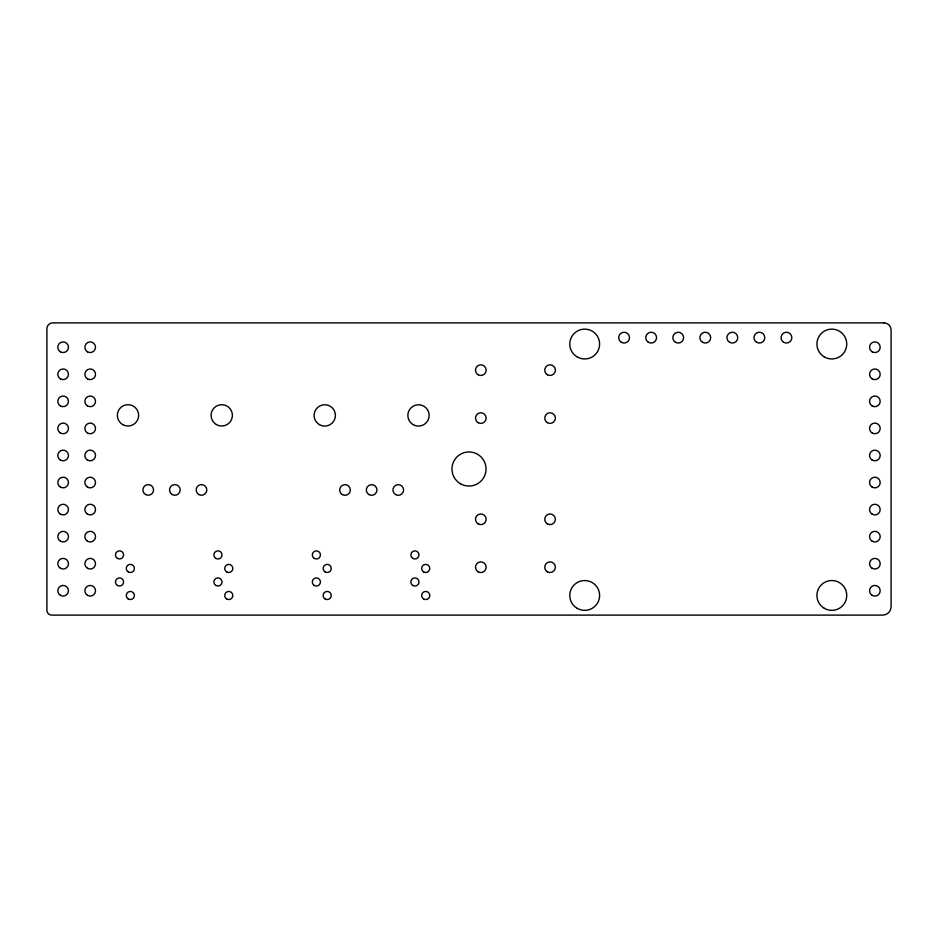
<?xml version="1.0" encoding="UTF-8"?>
<svg xmlns="http://www.w3.org/2000/svg" width="938" height="938" viewBox="0 0 938 938"><rect width="100%" height="100%" fill="white"/><g stroke="black" fill="none" stroke-linecap="round" stroke-linejoin="round"><path stroke-width="1.41" d="M883.948 322.883L52.704 322.883A5.804 5.804 0 0 0 46.9 328.687L46.9 610.251A4.854 4.854 0 0 0 51.754 615.117L882.623 615.117A8.477 8.477 0 0 0 891.1 606.64L891.1 330.047A7.152 7.152 0 0 0 883.948 322.883M460.476 483.762A17.048 17.048 0 0 0 486.048 469A17.048 17.048 0 0 0 460.476 454.238A17.048 17.048 0 0 0 460.476 483.762M577.233 356.956A14.914 14.914 0 0 0 599.605 344.047A14.914 14.914 0 0 0 577.233 331.126A14.914 14.914 0 0 0 577.233 356.956M824.373 356.956A14.914 14.914 0 0 0 846.744 344.047A14.914 14.914 0 0 0 824.373 331.126A14.914 14.914 0 0 0 824.373 356.956M577.233 608.363A14.914 14.914 0 0 0 599.605 595.442A14.914 14.914 0 0 0 577.233 582.533A14.914 14.914 0 0 0 577.233 608.363M824.373 608.363A14.914 14.914 0 0 0 846.744 595.442A14.914 14.914 0 0 0 824.373 582.533A14.914 14.914 0 0 0 824.373 608.363M117.485 558.427A4.057 4.057 0 0 0 123.57 554.909A4.057 4.057 0 0 0 117.485 551.403A4.057 4.057 0 0 0 117.485 558.427M128.307 571.957A4.057 4.057 0 0 0 134.392 568.44A4.057 4.057 0 0 0 128.307 564.922A4.057 4.057 0 0 0 128.307 571.957M117.485 585.488A4.057 4.057 0 0 0 123.57 581.97A4.057 4.057 0 0 0 117.485 578.453A4.057 4.057 0 0 0 117.485 585.488M128.307 599.019A4.057 4.057 0 0 0 134.392 595.501A4.057 4.057 0 0 0 128.307 591.984A4.057 4.057 0 0 0 128.307 599.019M215.904 558.427A4.057 4.057 0 0 0 222.001 554.909A4.057 4.057 0 0 0 215.904 551.403A4.057 4.057 0 0 0 215.904 558.427M226.738 571.957A4.057 4.057 0 0 0 232.823 568.44A4.057 4.057 0 0 0 226.738 564.922A4.057 4.057 0 0 0 226.738 571.957M215.904 585.488A4.057 4.057 0 0 0 222.001 581.97A4.057 4.057 0 0 0 215.904 578.453A4.057 4.057 0 0 0 215.904 585.488M226.738 599.019A4.057 4.057 0 0 0 232.823 595.501A4.057 4.057 0 0 0 226.738 591.984A4.057 4.057 0 0 0 226.738 599.019M314.336 558.427A4.057 4.057 0 0 0 320.433 554.909A4.057 4.057 0 0 0 314.336 551.403A4.057 4.057 0 0 0 314.336 558.427M325.158 571.957A4.057 4.057 0 0 0 331.255 568.44A4.057 4.057 0 0 0 325.158 564.922A4.057 4.057 0 0 0 325.158 571.957M314.336 585.488A4.057 4.057 0 0 0 320.433 581.97A4.057 4.057 0 0 0 314.336 578.453A4.057 4.057 0 0 0 314.336 585.488M325.158 599.019A4.057 4.057 0 0 0 331.255 595.501A4.057 4.057 0 0 0 325.158 591.984A4.057 4.057 0 0 0 325.158 599.019M412.872 558.427A4.057 4.057 0 0 0 418.969 554.909A4.057 4.057 0 0 0 412.872 551.403A4.057 4.057 0 0 0 412.872 558.427M423.695 571.957A4.057 4.057 0 0 0 429.792 568.44A4.057 4.057 0 0 0 423.695 564.922A4.057 4.057 0 0 0 423.695 571.957M412.872 585.488A4.057 4.057 0 0 0 418.969 581.97A4.057 4.057 0 0 0 412.872 578.453A4.057 4.057 0 0 0 412.872 585.488M423.695 599.019A4.057 4.057 0 0 0 429.792 595.501A4.057 4.057 0 0 0 423.695 591.984A4.057 4.057 0 0 0 423.695 599.019M872.199 595.372A5.323 5.323 0 0 0 880.196 590.764A5.323 5.323 0 0 0 872.199 586.144A5.323 5.323 0 0 0 872.199 595.372M872.199 568.311A5.323 5.323 0 0 0 880.196 563.703A5.323 5.323 0 0 0 872.199 559.095A5.323 5.323 0 0 0 872.199 568.311M872.199 541.261A5.323 5.323 0 0 0 880.196 536.642A5.323 5.323 0 0 0 872.199 532.034A5.323 5.323 0 0 0 872.199 541.261M872.199 514.2A5.323 5.323 0 0 0 880.196 509.592A5.323 5.323 0 0 0 872.199 504.972A5.323 5.323 0 0 0 872.199 514.2M872.199 487.139A5.323 5.323 0 0 0 880.196 482.531A5.323 5.323 0 0 0 872.199 477.911A5.323 5.323 0 0 0 872.199 487.139M872.199 460.089A5.323 5.323 0 0 0 880.196 455.469A5.323 5.323 0 0 0 872.199 450.861A5.323 5.323 0 0 0 872.199 460.089M872.199 433.028A5.323 5.323 0 0 0 880.196 428.408A5.323 5.323 0 0 0 872.199 423.8A5.323 5.323 0 0 0 872.199 433.028M872.199 405.966A5.323 5.323 0 0 0 880.196 401.358A5.323 5.323 0 0 0 872.199 396.739A5.323 5.323 0 0 0 872.199 405.966M872.199 378.905A5.323 5.323 0 0 0 880.196 374.297A5.323 5.323 0 0 0 872.199 369.689A5.323 5.323 0 0 0 872.199 378.905M872.199 351.856A5.323 5.323 0 0 0 880.196 347.236A5.323 5.323 0 0 0 872.199 342.628A5.323 5.323 0 0 0 872.199 351.856M60.466 595.372A5.323 5.323 0 0 0 68.462 590.764A5.323 5.323 0 0 0 60.466 586.144A5.323 5.323 0 0 0 60.466 595.372M60.466 568.311A5.323 5.323 0 0 0 68.462 563.703A5.323 5.323 0 0 0 60.466 559.095A5.323 5.323 0 0 0 60.466 568.311M60.466 541.261A5.323 5.323 0 0 0 68.462 536.642A5.323 5.323 0 0 0 60.466 532.034A5.323 5.323 0 0 0 60.466 541.261M60.466 514.2A5.323 5.323 0 0 0 68.462 509.592A5.323 5.323 0 0 0 60.466 504.972A5.323 5.323 0 0 0 60.466 514.2M60.466 487.139A5.323 5.323 0 0 0 68.462 482.531A5.323 5.323 0 0 0 60.466 477.911A5.323 5.323 0 0 0 60.466 487.139M60.466 460.089A5.323 5.323 0 0 0 68.462 455.469A5.323 5.323 0 0 0 60.466 450.861A5.323 5.323 0 0 0 60.466 460.089M60.466 433.028A5.323 5.323 0 0 0 68.462 428.408A5.323 5.323 0 0 0 60.466 423.8A5.323 5.323 0 0 0 60.466 433.028M60.466 405.966A5.323 5.323 0 0 0 68.462 401.358A5.323 5.323 0 0 0 60.466 396.739A5.323 5.323 0 0 0 60.466 405.966M60.466 378.905A5.323 5.323 0 0 0 68.462 374.297A5.323 5.323 0 0 0 60.466 369.689A5.323 5.323 0 0 0 60.466 378.905M60.466 351.856A5.323 5.323 0 0 0 68.462 347.236A5.323 5.323 0 0 0 60.466 342.628A5.323 5.323 0 0 0 60.466 351.856M87.527 595.372A5.323 5.323 0 0 0 95.524 590.764A5.323 5.323 0 0 0 87.527 586.144A5.323 5.323 0 0 0 87.527 595.372M87.527 568.311A5.323 5.323 0 0 0 95.524 563.703A5.323 5.323 0 0 0 87.527 559.095A5.323 5.323 0 0 0 87.527 568.311M87.527 541.261A5.323 5.323 0 0 0 95.524 536.642A5.323 5.323 0 0 0 87.527 532.034A5.323 5.323 0 0 0 87.527 541.261M87.527 514.2A5.323 5.323 0 0 0 95.524 509.592A5.323 5.323 0 0 0 87.527 504.972A5.323 5.323 0 0 0 87.527 514.2M87.527 487.139A5.323 5.323 0 0 0 95.524 482.531A5.323 5.323 0 0 0 87.527 477.911A5.323 5.323 0 0 0 87.527 487.139M87.527 460.089A5.323 5.323 0 0 0 95.524 455.469A5.323 5.323 0 0 0 87.527 450.861A5.323 5.323 0 0 0 87.527 460.089M87.527 433.028A5.323 5.323 0 0 0 95.524 428.408A5.323 5.323 0 0 0 87.527 423.8A5.323 5.323 0 0 0 87.527 433.028M87.527 405.966A5.323 5.323 0 0 0 95.524 401.358A5.323 5.323 0 0 0 87.527 396.739A5.323 5.323 0 0 0 87.527 405.966M87.527 378.905A5.323 5.323 0 0 0 95.524 374.297A5.323 5.323 0 0 0 87.527 369.689A5.323 5.323 0 0 0 87.527 378.905M87.527 351.856A5.323 5.323 0 0 0 95.524 347.236A5.323 5.323 0 0 0 87.527 342.628A5.323 5.323 0 0 0 87.527 351.856M621.402 342.335A5.417 5.417 0 0 0 629.515 337.657A5.417 5.417 0 0 0 621.402 332.967A5.417 5.417 0 0 0 621.402 342.335M648.451 342.335A5.417 5.417 0 0 0 656.577 337.657A5.417 5.417 0 0 0 648.451 332.967A5.417 5.417 0 0 0 648.451 342.335M675.512 342.335A5.417 5.417 0 0 0 683.626 337.657A5.417 5.417 0 0 0 675.512 332.967A5.417 5.417 0 0 0 675.512 342.335M702.574 342.335A5.417 5.417 0 0 0 710.687 337.657A5.417 5.417 0 0 0 702.574 332.967A5.417 5.417 0 0 0 702.574 342.335M729.623 342.335A5.417 5.417 0 0 0 737.749 337.657A5.417 5.417 0 0 0 729.623 332.967A5.417 5.417 0 0 0 729.623 342.335M756.685 342.335A5.417 5.417 0 0 0 764.798 337.657A5.417 5.417 0 0 0 756.685 332.967A5.417 5.417 0 0 0 756.685 342.335M783.746 342.335A5.417 5.417 0 0 0 791.86 337.657A5.417 5.417 0 0 0 783.746 332.967A5.417 5.417 0 0 0 783.746 342.335M145.566 494.537A5.323 5.323 0 0 0 153.551 489.917A5.323 5.323 0 0 0 145.566 485.309A5.323 5.323 0 0 0 145.566 494.537M172.193 494.537A5.323 5.323 0 0 0 180.19 489.917A5.323 5.323 0 0 0 172.193 485.309A5.323 5.323 0 0 0 172.193 494.537M198.833 494.537A5.323 5.323 0 0 0 206.817 489.917A5.323 5.323 0 0 0 198.833 485.309A5.323 5.323 0 0 0 198.833 494.537M122.667 424.574A10.658 10.658 0 0 0 138.636 415.358A10.658 10.658 0 0 0 122.667 406.131A10.658 10.658 0 0 0 122.667 424.574M216.408 424.574A10.658 10.658 0 0 0 232.389 415.358A10.658 10.658 0 0 0 216.408 406.131A10.658 10.658 0 0 0 216.408 424.574M342.335 494.596A5.323 5.323 0 0 0 350.331 489.988A5.323 5.323 0 0 0 342.335 485.368A5.323 5.323 0 0 0 342.335 494.596M368.974 494.596A5.323 5.323 0 0 0 376.959 489.988A5.323 5.323 0 0 0 368.974 485.368A5.323 5.323 0 0 0 368.974 494.596M395.601 494.596A5.323 5.323 0 0 0 403.598 489.988A5.323 5.323 0 0 0 395.601 485.368A5.323 5.323 0 0 0 395.601 494.596M319.436 424.644A10.658 10.658 0 0 0 335.417 415.417A10.658 10.658 0 0 0 319.436 406.189A10.658 10.658 0 0 0 319.436 424.644M413.177 424.644A10.658 10.658 0 0 0 429.158 415.417A10.658 10.658 0 0 0 413.177 406.189A10.658 10.658 0 0 0 413.177 424.644M478.157 422.698A5.323 5.323 0 0 0 486.154 418.078A5.323 5.323 0 0 0 478.157 413.47A5.323 5.323 0 0 0 478.157 422.698M547.405 422.698A5.323 5.323 0 0 0 555.39 418.078A5.323 5.323 0 0 0 547.405 413.47A5.323 5.323 0 0 0 547.405 422.698M478.157 374.754A5.323 5.323 0 0 0 486.154 370.147A5.323 5.323 0 0 0 478.157 365.527A5.323 5.323 0 0 0 478.157 374.754M547.405 374.754A5.323 5.323 0 0 0 555.39 370.147A5.323 5.323 0 0 0 547.405 365.527A5.323 5.323 0 0 0 547.405 374.754M478.157 571.828A5.323 5.323 0 0 0 486.154 567.22A5.323 5.323 0 0 0 478.157 562.601A5.323 5.323 0 0 0 478.157 571.828M547.405 571.828A5.323 5.323 0 0 0 555.39 567.22A5.323 5.323 0 0 0 547.405 562.601A5.323 5.323 0 0 0 547.405 571.828M478.157 523.896A5.323 5.323 0 0 0 486.154 519.277A5.323 5.323 0 0 0 478.157 514.669A5.323 5.323 0 0 0 478.157 523.896M547.405 523.896A5.323 5.323 0 0 0 555.39 519.277A5.323 5.323 0 0 0 547.405 514.669A5.323 5.323 0 0 0 547.405 523.896"/></g></svg>
